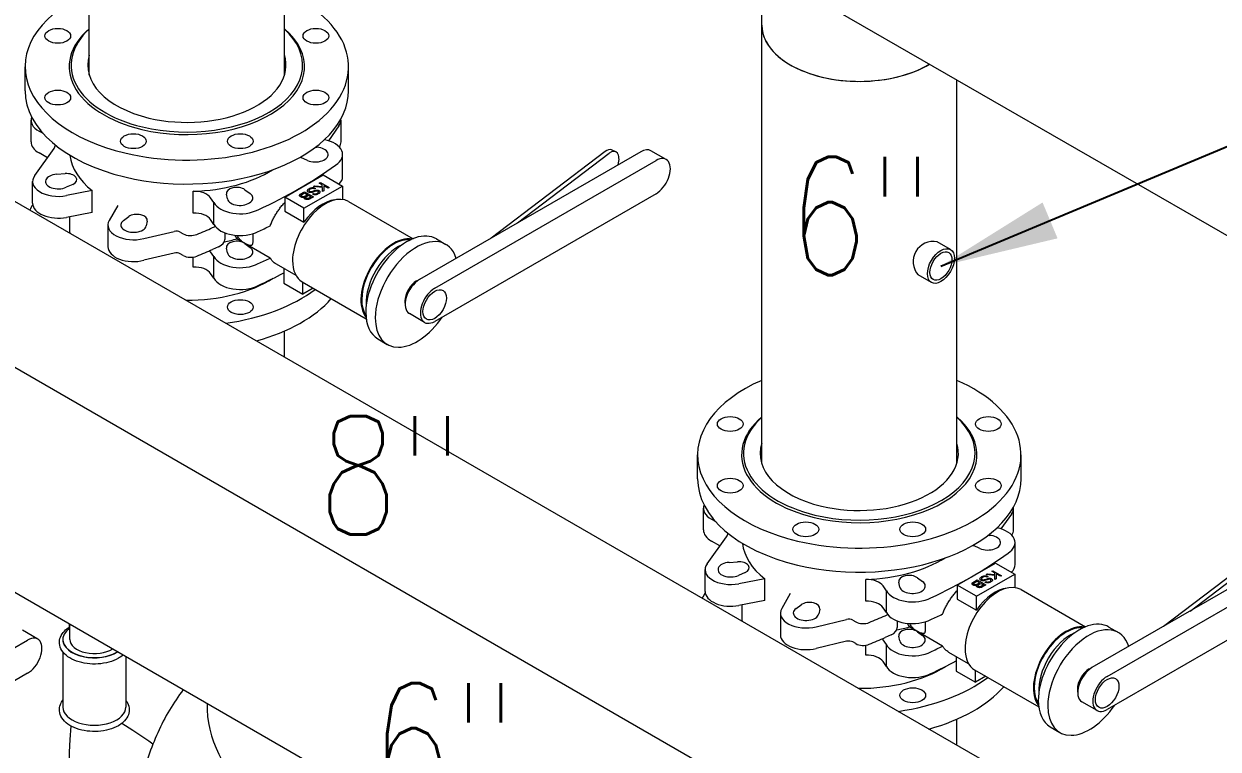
# Model space of a CAD drawing. Header units: millimetres. Extents: x -312439 to 477422, y -331570 to 212570.
# Drawn here: x 346809 to 348071, y 155385 to 156151 of the extents above; entities that cross this region are included whole.
import ezdxf

# ---------------------------------------------------------------- set-up
doc = ezdxf.new("R2010")
doc.units = ezdxf.units.MM
doc.layers.add('ARCONDTEXTO', color=4, linetype='Continuous')
doc.layers.add('TEXTO FORMATO', color=4, linetype='Continuous')
doc.styles.add('ROMAND', font='ROMAND.SHX')
doc.styles.add('ROMANS', font='romans.shx', dxfattribs={"height": 187.5})
doc.dimstyles.new('1-50 (MILIMETRO)', dxfattribs={"dimscale": 0, "dimtxt": 125, "dimasz": 125, "dimexe": 100, "dimexo": 100, "dimgap": 50, "dimtad": 0, "dimdec": 0, "dimzin": 0, "dimdsep": 46, "dimtxsty": 'ROMAND', "dimcen": -390, "dimclrd": 1, "dimclre": 1, "dimclrt": 3, "dimadec": 0, "dimazin": 0, "dimtfac": 1, "dimtdec": 0, "dimtix": 1, "dimtmove": 2, "dimatfit": 2, "dimfxl": 1, "dimtvp": 1, "dimtolj": 1, "dimtzin": 0, "dimarcsym": 0})

msp = doc.modelspace()

# ---------------------------------------------------------------- linework, layer by layer
at = {"color": 5, "linetype": 'Continuous', "lineweight": 0, "extrusion": (4.44089e-16, 0.816497, 0.57735)}
for p, q in [((349969.926, 154836.6), (345822.552, 157231.088)), ((344984.877, 156836.368), (347569.913, 155343.897)), ((344881.815, 156657.859), (347466.851, 155165.388)), ((346878.426, 156097.026), (346878.426, 156621.479)), ((347084.551, 156097.026), (347084.551, 156502.473)), ((347588.883, 155686.843), (347588.883, 156211.296)), ((346810.637, 156080.727), (346810.637, 156106.127)), ((347152.34, 156080.727), (347152.34, 156106.127)), ((347795.007, 155686.843), (347795.007, 156092.29)), ((348026.67, 155255.3), (346604.188, 156076.571)), ((346816.874, 156026.698), (346816.874, 156049.698)), ((347144.38, 156026.698), (347144.38, 156049.698)), ((346829.791, 156035.346), (346825.319, 156037.928)), ((347142.139, 156043.468), (347131.012, 156027.877)), ((346820.838, 155990.985), (346841.202, 156019.524)), ((346834.245, 156009.774), (346825.319, 156014.928)), ((347108.982, 156007.123), (347102.003, 156010.267)), ((347117.556, 156021.072), (347118.92, 156020.975)), ((347146.105, 155990.251), (347146.105, 156013.251)), ((347461.165, 156016.184), (347227.338, 155881.184)), ((347423.436, 156016.467), (347302.89, 155924.804)), ((347331.006, 155941.036), (347427.729, 156014.585)), ((347434.613, 156016.289), (347430.32, 156018.171)), ((347487.912, 156007.99), (347471.881, 156017.245)), ((347243.369, 155871.929), (347477.195, 156006.929)), ((346818.597, 155961.755), (346818.597, 155984.755)), ((346844.057, 155992.475), (346852.843, 155993.101)), ((347084.937, 155968.308), (347125.532, 155991.746)), ((347125.532, 155991.746), (347145.829, 155980.027)), ((346860.974, 155981.767), (346853.994, 155978.623)), ((346881.593, 155975.106), (346854.196, 155969.891)), ((346881.593, 155952.106), (346881.593, 155975.106)), ((346988.316, 155951.418), (346988.316, 155974.418)), ((347024.36, 155966.38), (347023.276, 155971.453)), ((347042.906, 155976.148), (347048.352, 155972.118)), ((347101.188, 155971.129), (347101.361, 155971.279)), ((347101.361, 155971.279), (347105.935, 155973.919)), ((347102.698, 155970.855), (347105.762, 155972.624)), ((347105.234, 155956.589), (347145.829, 155980.027)), ((347105.762, 155972.624), (347108.955, 155970.83)), ((347105.935, 155973.919), (347115.169, 155968.638)), ((347108.933, 155975.109), (347109.041, 155975.57)), ((347108.955, 155974.624), (347108.933, 155975.109)), ((347109.128, 155974.325), (347108.955, 155974.624)), ((347109.041, 155975.57), (347109.279, 155975.981)), ((347109.451, 155973.938), (347109.128, 155974.325)), ((347109.279, 155975.981), (347109.494, 155976.255)), ((347109.775, 155973.677), (347109.451, 155973.938)), ((347109.494, 155976.255), (347109.775, 155976.517)), ((347109.775, 155976.517), (347110.293, 155976.94)), ((347110.206, 155973.428), (347109.775, 155973.677)), ((347110.94, 155973.179), (347110.206, 155973.428)), ((347110.293, 155976.94), (347111.069, 155977.389)), ((347110.552, 155975.446), (347110.508, 155975.321)), ((347110.508, 155975.321), (347110.508, 155975.022)), ((347110.508, 155975.022), (347110.638, 155974.748)), ((347110.681, 155975.72), (347110.552, 155975.446)), ((347110.638, 155974.748), (347110.897, 155974.449)), ((347110.897, 155975.994), (347110.681, 155975.72)), ((347111.199, 155976.268), (347110.897, 155975.994)), ((347110.897, 155974.449), (347111.35, 155974.212)), ((347111.415, 155973.054), (347110.94, 155973.179)), ((347111.069, 155977.389), (347111.522, 155977.626)), ((347111.587, 155976.542), (347111.199, 155976.268)), ((347111.35, 155974.212), (347111.76, 155974.075)), ((347112.17, 155972.992), (347111.415, 155973.054)), ((347111.522, 155977.626), (347111.997, 155977.825)), ((347111.803, 155976.666), (347111.587, 155976.542)), ((347111.76, 155974.075), (347112.191, 155974.026)), ((347112.321, 155976.916), (347111.803, 155976.666)), ((347111.997, 155977.825), (347112.472, 155977.999)), ((347112.968, 155973.004), (347112.17, 155972.992)), ((347112.191, 155974.026), (347112.666, 155974.051)), ((347113.011, 155977.165), (347112.321, 155976.916)), ((347112.472, 155977.999), (347112.925, 155978.136)), ((347112.666, 155974.051), (347113.205, 155974.138)), ((347112.925, 155978.136), (347113.399, 155978.236)), ((347113.723, 155973.166), (347112.968, 155973.004)), ((347113.658, 155977.339), (347113.011, 155977.165)), ((347113.205, 155974.138), (347113.831, 155974.3)), ((347113.399, 155978.236), (347113.896, 155978.298)), ((347114.306, 155977.389), (347113.658, 155977.339)), ((347113.96, 155973.228), (347113.723, 155973.166)), ((347113.831, 155974.3), (347115.406, 155974.835)), ((347113.896, 155978.298), (347114.565, 155978.311)), ((347117.671, 155974.474), (347113.96, 155973.228)), ((347114.996, 155977.364), (347114.306, 155977.389)), ((347114.306, 155971.435), (347115.428, 155972.082)), ((347114.521, 155971.31), (347114.306, 155971.435)), ((347114.91, 155971.136), (347114.521, 155971.31)), ((347114.565, 155978.311), (347115.298, 155978.286)), ((347115.514, 155977.264), (347114.996, 155977.364)), ((347115.298, 155978.286), (347115.816, 155978.186)), ((347115.406, 155974.835), (347117.542, 155975.545)), ((347115.428, 155979.45), (347116.808, 155980.247)), ((347124.662, 155978.503), (347115.428, 155979.45)), ((347115.428, 155972.082), (347115.902, 155971.858)), ((347115.988, 155977.09), (347115.514, 155977.264)), ((347115.816, 155978.186), (347116.291, 155978.061)), ((347115.902, 155971.858), (347116.377, 155971.734)), ((347116.506, 155976.891), (347115.988, 155977.09)), ((347116.291, 155978.061), (347116.765, 155977.887)), ((347116.377, 155971.734), (347117.11, 155971.659)), ((347117.585, 155977.513), (347116.506, 155976.891)), ((347116.765, 155977.887), (347117.197, 155977.688)), ((347116.808, 155980.247), (347124.575, 155979.45)), ((347117.11, 155971.659), (347117.456, 155971.659)), ((347117.197, 155977.688), (347117.585, 155977.513)), ((347117.456, 155971.659), (347118.016, 155971.734)), ((347117.542, 155975.545), (347117.801, 155975.595)), ((347117.952, 155974.561), (347117.671, 155974.474)), ((347117.801, 155975.595), (347118.297, 155975.682)), ((347118.513, 155974.686), (347117.952, 155974.561)), ((347118.016, 155971.734), (347118.491, 155971.858)), ((347118.297, 155975.682), (347118.793, 155975.72)), ((347118.491, 155971.858), (347118.966, 155972.033)), ((347118.793, 155974.723), (347118.513, 155974.686)), ((347118.793, 155975.72), (347119.052, 155975.72)), ((347119.44, 155974.673), (347118.793, 155974.723)), ((347119.268, 155971.161), (347118.793, 155971.036)), ((347118.966, 155972.033), (347119.613, 155972.357)), ((347119.052, 155975.72), (347119.742, 155975.645)), ((347119.699, 155971.36), (347119.268, 155971.161)), ((347120.045, 155974.449), (347119.44, 155974.673)), ((347119.613, 155972.357), (347119.958, 155972.606)), ((347120.174, 155971.584), (347119.699, 155971.36)), ((347119.742, 155975.645), (347120.174, 155975.545)), ((347119.958, 155972.606), (347120.368, 155973.017)), ((347120.541, 155973.938), (347120.045, 155974.449)), ((347120.174, 155975.545), (347120.821, 155975.296)), ((347121.166, 155972.157), (347120.174, 155971.584)), ((347120.368, 155973.017), (347120.519, 155973.303)), ((347120.519, 155973.303), (347120.584, 155973.615)), ((347120.584, 155973.615), (347120.541, 155973.938)), ((347120.821, 155975.296), (347121.21, 155975.072)), ((347121.317, 155972.294), (347121.166, 155972.157)), ((347121.21, 155975.072), (347121.576, 155974.81)), ((347121.598, 155972.581), (347121.317, 155972.294)), ((347121.468, 155982.987), (347122.634, 155983.66)), ((347124.575, 155981.194), (347121.468, 155982.987)), ((347121.576, 155974.81), (347121.835, 155974.536)), ((347121.727, 155972.73), (347121.598, 155972.581)), ((347121.943, 155973.004), (347121.727, 155972.73)), ((347121.835, 155974.536), (347122.008, 155974.262)), ((347122.073, 155973.278), (347121.943, 155973.004)), ((347122.008, 155974.262), (347122.116, 155973.976)), ((347122.159, 155973.577), (347122.073, 155973.278)), ((347122.116, 155973.976), (347122.159, 155973.577)), ((347122.634, 155983.66), (347131.868, 155978.379)), ((347124.575, 155979.45), (347124.575, 155981.194)), ((347124.662, 155974.168), (347124.662, 155978.503)), ((347126.129, 155975.065), (347124.662, 155974.168)), ((347130.702, 155977.706), (347126.085, 155980.322)), ((347126.085, 155980.322), (347126.129, 155975.065)), ((347131.868, 155978.379), (347130.702, 155977.706)), ((347145.829, 155980.027), (347145.829, 155965.797)), ((347477.195, 155971.929), (347243.369, 155836.929)), ((346908.534, 155959.552), (346899.5, 155943.734)), ((347010.162, 155962.507), (347006.562, 155967.505)), ((347010.162, 155939.507), (347010.162, 155962.507)), ((347084.937, 155968.308), (347084.937, 155953.592)), ((347105.234, 155956.589), (347084.937, 155968.308)), ((347100.584, 155970.282), (347100.713, 155970.606)), ((347100.584, 155969.933), (347100.584, 155970.282)), ((347100.627, 155969.809), (347100.584, 155969.933)), ((347100.713, 155969.51), (347100.627, 155969.809)), ((347100.713, 155970.606), (347100.929, 155970.88)), ((347100.843, 155969.186), (347100.713, 155969.51)), ((347101.059, 155968.912), (347100.843, 155969.186)), ((347100.929, 155970.88), (347101.188, 155971.129)), ((347101.749, 155968.414), (347101.059, 155968.912)), ((347102.526, 155968.065), (347101.749, 155968.414)), ((347102.137, 155969.983), (347102.181, 155970.307)), ((347102.224, 155969.684), (347102.137, 155969.983)), ((347102.181, 155970.307), (347102.396, 155970.581)), ((347102.483, 155969.385), (347102.224, 155969.684)), ((347102.396, 155970.581), (347102.698, 155970.855)), ((347102.828, 155969.136), (347102.483, 155969.385)), ((347103, 155967.94), (347102.526, 155968.065)), ((347103.259, 155968.887), (347102.828, 155969.136)), ((347103.475, 155967.865), (347103, 155967.94)), ((347103.734, 155968.762), (347103.259, 155968.887)), ((347103.95, 155967.841), (347103.475, 155967.865)), ((347104.122, 155968.688), (347103.734, 155968.762)), ((347104.985, 155967.94), (347103.95, 155967.841)), ((347104.554, 155968.688), (347104.122, 155968.688)), ((347104.985, 155968.737), (347104.554, 155968.688)), ((347105.417, 155968.887), (347104.985, 155968.737)), ((347105.546, 155968.065), (347104.985, 155967.94)), ((347105.33, 155967.591), (347105.46, 155967.915)), ((347105.374, 155967.317), (347105.33, 155967.591)), ((347105.46, 155967.018), (347105.374, 155967.317)), ((347105.891, 155969.061), (347105.417, 155968.887)), ((347105.46, 155967.915), (347105.546, 155968.065)), ((347105.676, 155966.744), (347105.46, 155967.018)), ((347105.935, 155966.495), (347105.676, 155966.744)), ((347108.955, 155970.83), (347105.891, 155969.061)), ((347106.496, 155966.171), (347105.935, 155966.495)), ((347106.927, 155965.972), (347106.496, 155966.171)), ((347106.754, 155967.915), (347106.798, 155968.14)), ((347106.754, 155967.616), (347106.754, 155967.915)), ((347106.927, 155967.317), (347106.754, 155967.616)), ((347106.798, 155968.14), (347107.013, 155968.414)), ((347107.272, 155967.068), (347106.927, 155967.317)), ((347107.402, 155965.848), (347106.927, 155965.972)), ((347107.013, 155968.414), (347107.359, 155968.663)), ((347107.704, 155966.869), (347107.272, 155967.068)), ((347107.359, 155968.663), (347109.991, 155970.232)), ((347107.919, 155965.748), (347107.402, 155965.848)), ((347108.178, 155966.744), (347107.704, 155966.869)), ((347108.437, 155965.698), (347107.919, 155965.748)), ((347109.128, 155966.744), (347108.178, 155966.744)), ((347108.998, 155965.723), (347108.437, 155965.698)), ((347109.085, 155965.723), (347108.998, 155965.723)), ((347109.645, 155965.798), (347109.085, 155965.723)), ((347109.645, 155966.844), (347109.128, 155966.744)), ((347110.077, 155966.994), (347109.645, 155966.844)), ((347110.163, 155965.897), (347109.645, 155965.798)), ((347109.991, 155970.232), (347112.882, 155968.563)), ((347110.552, 155967.168), (347110.077, 155966.994)), ((347110.595, 155966.047), (347110.163, 155965.897)), ((347110.767, 155967.293), (347110.552, 155967.168)), ((347111.026, 155966.246), (347110.595, 155966.047)), ((347112.882, 155968.563), (347110.767, 155967.293)), ((347115.169, 155968.638), (347111.026, 155966.246)), ((347115.341, 155970.986), (347114.91, 155971.136)), ((347116.118, 155970.787), (347115.341, 155970.986)), ((347116.787, 155970.725), (347116.118, 155970.787)), ((347117.24, 155970.737), (347116.787, 155970.725)), ((347117.887, 155970.812), (347117.24, 155970.737)), ((347118.124, 155970.849), (347117.887, 155970.812)), ((347118.577, 155970.961), (347118.124, 155970.849)), ((347118.793, 155971.036), (347118.577, 155970.961)), ((347152.342, 155963.653), (347220.449, 155924.332)), ((346881.593, 155952.106), (346854.196, 155946.891)), ((346857.789, 155930.727), (346857.789, 155947.575)), ((346914.625, 155943.618), (346920.071, 155947.648)), ((347084.937, 155953.592), (347105.234, 155941.873)), ((347105.234, 155941.873), (347105.234, 155956.589)), ((346898.137, 155938.833), (346898.137, 155915.833)), ((346939.701, 155942.953), (346938.617, 155937.88)), ((347010.162, 155939.507), (347006.562, 155944.505)), ((347008.713, 155936.028), (347011.616, 155937.306)), ((346936.037, 155924.475), (346967.961, 155932.07)), ((346974.624, 155931.301), (346977.682, 155929.536)), ((347021.614, 155930.534), (347021.614, 155923.471)), ((347069.523, 155903.915), (347034.424, 155924.179)), ((347245.291, 155924.129), (347255.305, 155918.246)), ((346967.961, 155909.07), (346936.037, 155901.475)), ((346977.682, 155906.536), (346974.624, 155908.301)), ((347010.162, 155905.507), (347006.562, 155910.505)), ((347015.057, 155915.821), (347008.713, 155913.028)), ((347024.36, 155909.38), (347023.276, 155914.453)), ((347042.906, 155919.148), (347048.352, 155915.118)), ((346988.316, 155894.418), (346988.316, 155904.887)), ((347010.162, 155882.507), (347010.162, 155905.507)), ((347096.928, 155885.338), (347076.127, 155897.347)), ((347010.162, 155882.507), (347006.562, 155887.505)), ((347083.842, 155892.893), (347083.842, 155877.451)), ((347083.842, 155877.451), (347104.139, 155865.732)), ((347103.352, 155878.8), (347171.034, 155839.724)), ((347104.139, 155865.732), (347104.139, 155878.346)), ((347115.063, 155872.039), (347104.139, 155865.732)), ((347232.652, 155835.867), (347216.622, 155845.122)), ((347084.551, 155799.233), (347084.551, 155826.653)), ((347183.252, 155818.53), (347193.265, 155812.647)), ((347521.093, 155670.545), (347521.093, 155695.945)), ((347862.797, 155670.545), (347862.797, 155695.945)), ((347527.331, 155616.516), (347527.331, 155639.516)), ((347852.596, 155633.286), (347841.468, 155617.695)), ((347854.836, 155616.516), (347854.836, 155639.516)), ((347540.247, 155625.164), (347535.776, 155627.746)), ((347531.294, 155580.803), (347551.659, 155609.342)), ((347828.012, 155610.89), (347829.377, 155610.792)), ((348171.621, 155606.002), (347937.795, 155471.002)), ((348133.893, 155606.285), (348013.346, 155514.621)), ((347544.702, 155599.592), (347535.776, 155604.746)), ((347819.439, 155596.941), (347812.459, 155600.085)), ((347856.562, 155580.069), (347856.562, 155603.069)), ((347953.825, 155461.746), (348187.652, 155596.746)), ((348041.462, 155530.854), (348138.186, 155604.403)), ((347554.513, 155582.292), (347563.3, 155582.918)), ((347795.393, 155558.126), (347835.988, 155581.564)), ((347835.988, 155581.564), (347856.286, 155569.845)), ((347529.054, 155551.573), (347529.054, 155574.573)), ((347571.43, 155571.585), (347564.451, 155568.441)), ((347815.691, 155546.407), (347856.286, 155569.845)), ((347821.526, 155567.207), (347821.979, 155567.443)), ((347821.979, 155567.443), (347822.454, 155567.643)), ((347822.454, 155567.643), (347822.928, 155567.817)), ((347822.928, 155567.817), (347823.381, 155567.954)), ((347823.381, 155567.954), (347823.856, 155568.054)), ((347823.856, 155568.054), (347824.352, 155568.116)), ((347824.352, 155568.116), (347825.021, 155568.128)), ((347825.021, 155568.128), (347825.755, 155568.103)), ((347825.755, 155568.103), (347826.272, 155568.004)), ((347825.884, 155569.268), (347827.265, 155570.065)), ((347835.118, 155568.321), (347825.884, 155569.268)), ((347826.272, 155568.004), (347826.747, 155567.879)), ((347826.747, 155567.879), (347827.222, 155567.705)), ((347827.222, 155567.705), (347827.653, 155567.506)), ((347827.265, 155570.065), (347835.032, 155569.268)), ((347827.653, 155567.506), (347828.041, 155567.331)), ((347831.925, 155572.805), (347833.09, 155573.478)), ((347835.032, 155571.011), (347831.925, 155572.805)), ((347833.09, 155573.478), (347842.324, 155568.196)), ((347835.032, 155569.268), (347835.032, 155571.011)), ((347835.118, 155563.986), (347835.118, 155568.321)), ((347841.159, 155567.524), (347836.542, 155570.14)), ((347836.542, 155570.14), (347836.585, 155564.883)), ((347842.324, 155568.196), (347841.159, 155567.524)), ((347856.286, 155569.845), (347856.286, 155555.615)), ((347592.049, 155564.924), (347564.652, 155559.709)), ((347592.049, 155541.924), (347592.049, 155564.924)), ((347698.773, 155541.236), (347698.773, 155564.236)), ((347720.619, 155552.325), (347717.018, 155557.323)), ((347734.817, 155556.198), (347733.733, 155561.271)), ((347753.363, 155565.965), (347758.809, 155561.936)), ((347795.393, 155558.126), (347795.393, 155543.409)), ((347815.691, 155546.407), (347795.393, 155558.126)), ((347811.04, 155560.1), (347811.17, 155560.424)), ((347811.04, 155559.751), (347811.04, 155560.1)), ((347811.084, 155559.626), (347811.04, 155559.751)), ((347811.17, 155559.327), (347811.084, 155559.626)), ((347811.17, 155560.424), (347811.386, 155560.698)), ((347811.299, 155559.004), (347811.17, 155559.327)), ((347811.515, 155558.73), (347811.299, 155559.004)), ((347811.386, 155560.698), (347811.645, 155560.947)), ((347812.206, 155558.231), (347811.515, 155558.73)), ((347811.645, 155560.947), (347811.817, 155561.096)), ((347811.817, 155561.096), (347816.391, 155563.737)), ((347812.982, 155557.883), (347812.206, 155558.231)), ((347812.594, 155559.801), (347812.637, 155560.125)), ((347812.68, 155559.502), (347812.594, 155559.801)), ((347812.637, 155560.125), (347812.853, 155560.399)), ((347812.939, 155559.203), (347812.68, 155559.502)), ((347812.853, 155560.399), (347813.155, 155560.673)), ((347813.284, 155558.954), (347812.939, 155559.203)), ((347813.457, 155557.758), (347812.982, 155557.883)), ((347813.155, 155560.673), (347816.218, 155562.442)), ((347813.716, 155558.705), (347813.284, 155558.954)), ((347813.932, 155557.683), (347813.457, 155557.758)), ((347814.19, 155558.58), (347813.716, 155558.705)), ((347814.406, 155557.658), (347813.932, 155557.683)), ((347814.579, 155558.505), (347814.19, 155558.58)), ((347815.442, 155557.758), (347814.406, 155557.658)), ((347815.01, 155558.505), (347814.579, 155558.505)), ((347815.442, 155558.555), (347815.01, 155558.505)), ((347815.873, 155558.705), (347815.442, 155558.555)), ((347816.003, 155557.883), (347815.442, 155557.758)), ((347815.787, 155557.409), (347815.916, 155557.733)), ((347815.83, 155557.135), (347815.787, 155557.409)), ((347815.916, 155556.836), (347815.83, 155557.135)), ((347816.348, 155558.879), (347815.873, 155558.705)), ((347815.916, 155557.733), (347816.003, 155557.883)), ((347816.132, 155556.562), (347815.916, 155556.836)), ((347816.391, 155556.313), (347816.132, 155556.562)), ((347816.218, 155562.442), (347819.412, 155560.648)), ((347819.412, 155560.648), (347816.348, 155558.879)), ((347816.391, 155563.737), (347825.625, 155558.456)), ((347816.952, 155555.989), (347816.391, 155556.313)), ((347817.383, 155555.79), (347816.952, 155555.989)), ((347817.211, 155557.733), (347817.254, 155557.957)), ((347817.211, 155557.434), (347817.211, 155557.733)), ((347817.383, 155557.135), (347817.211, 155557.434)), ((347817.254, 155557.957), (347817.47, 155558.231)), ((347817.729, 155556.886), (347817.383, 155557.135)), ((347817.858, 155555.665), (347817.383, 155555.79)), ((347817.47, 155558.231), (347817.815, 155558.48)), ((347818.16, 155556.687), (347817.729, 155556.886)), ((347817.815, 155558.48), (347820.447, 155560.05)), ((347818.376, 155555.566), (347817.858, 155555.665)), ((347818.635, 155556.562), (347818.16, 155556.687)), ((347818.894, 155555.516), (347818.376, 155555.566)), ((347819.584, 155556.562), (347818.635, 155556.562)), ((347819.455, 155555.541), (347818.894, 155555.516)), ((347819.39, 155564.927), (347819.498, 155565.388)), ((347819.412, 155564.441), (347819.39, 155564.927)), ((347819.584, 155564.142), (347819.412, 155564.441)), ((347819.541, 155555.541), (347819.455, 155555.541)), ((347819.498, 155565.388), (347819.735, 155565.799)), ((347820.102, 155555.616), (347819.541, 155555.541)), ((347819.908, 155563.756), (347819.584, 155564.142)), ((347820.102, 155556.662), (347819.584, 155556.562)), ((347819.735, 155565.799), (347819.951, 155566.073)), ((347820.231, 155563.495), (347819.908, 155563.756)), ((347819.951, 155566.073), (347820.231, 155566.335)), ((347820.533, 155556.811), (347820.102, 155556.662)), ((347820.62, 155555.715), (347820.102, 155555.616)), ((347820.231, 155566.335), (347820.749, 155566.758)), ((347820.663, 155563.246), (347820.231, 155563.495)), ((347820.447, 155560.05), (347823.338, 155558.381)), ((347821.008, 155556.986), (347820.533, 155556.811)), ((347821.051, 155555.865), (347820.62, 155555.715)), ((347821.396, 155562.996), (347820.663, 155563.246)), ((347820.749, 155566.758), (347821.526, 155567.207)), ((347821.008, 155565.263), (347820.965, 155565.139)), ((347820.965, 155565.139), (347820.965, 155564.84)), ((347820.965, 155564.84), (347821.094, 155564.566)), ((347821.138, 155565.537), (347821.008, 155565.263)), ((347821.224, 155557.11), (347821.008, 155556.986)), ((347821.483, 155556.064), (347821.051, 155555.865)), ((347821.094, 155564.566), (347821.353, 155564.267)), ((347821.353, 155565.812), (347821.138, 155565.537)), ((347823.338, 155558.381), (347821.224, 155557.11)), ((347821.655, 155566.086), (347821.353, 155565.812)), ((347821.353, 155564.267), (347821.806, 155564.03)), ((347821.871, 155562.872), (347821.396, 155562.996)), ((347825.625, 155558.456), (347821.483, 155556.064)), ((347822.044, 155566.36), (347821.655, 155566.086)), ((347821.806, 155564.03), (347822.216, 155563.893)), ((347822.626, 155562.81), (347821.871, 155562.872)), ((347822.259, 155566.484), (347822.044, 155566.36)), ((347822.216, 155563.893), (347822.648, 155563.843)), ((347822.777, 155566.733), (347822.259, 155566.484)), ((347823.424, 155562.822), (347822.626, 155562.81)), ((347822.648, 155563.843), (347823.122, 155563.868)), ((347823.468, 155566.982), (347822.777, 155566.733)), ((347823.122, 155563.868), (347823.662, 155563.956)), ((347824.18, 155562.984), (347823.424, 155562.822)), ((347824.115, 155567.157), (347823.468, 155566.982)), ((347823.662, 155563.956), (347824.287, 155564.117)), ((347824.762, 155567.207), (347824.115, 155567.157)), ((347824.417, 155563.046), (347824.18, 155562.984)), ((347824.287, 155564.117), (347825.862, 155564.653)), ((347828.128, 155564.292), (347824.417, 155563.046)), ((347825.452, 155567.182), (347824.762, 155567.207)), ((347824.762, 155561.253), (347825.884, 155561.9)), ((347824.978, 155561.128), (347824.762, 155561.253)), ((347825.366, 155560.954), (347824.978, 155561.128)), ((347825.798, 155560.804), (347825.366, 155560.954)), ((347825.97, 155567.082), (347825.452, 155567.182)), ((347826.574, 155560.605), (347825.798, 155560.804)), ((347825.862, 155564.653), (347827.998, 155565.363)), ((347825.884, 155561.9), (347826.359, 155561.676)), ((347826.445, 155566.908), (347825.97, 155567.082)), ((347826.359, 155561.676), (347826.833, 155561.551)), ((347826.963, 155566.708), (347826.445, 155566.908)), ((347827.243, 155560.543), (347826.574, 155560.605)), ((347826.833, 155561.551), (347827.567, 155561.477)), ((347828.041, 155567.331), (347826.963, 155566.708)), ((347827.696, 155560.555), (347827.243, 155560.543)), ((347827.567, 155561.477), (347827.912, 155561.477)), ((347828.344, 155560.63), (347827.696, 155560.555)), ((347827.912, 155561.477), (347828.473, 155561.551)), ((347827.998, 155565.363), (347828.257, 155565.413)), ((347828.408, 155564.379), (347828.128, 155564.292)), ((347828.257, 155565.413), (347828.753, 155565.5)), ((347828.581, 155560.667), (347828.344, 155560.63)), ((347828.969, 155564.504), (347828.408, 155564.379)), ((347828.473, 155561.551), (347828.948, 155561.676)), ((347829.034, 155560.779), (347828.581, 155560.667)), ((347828.753, 155565.5), (347829.25, 155565.537)), ((347828.948, 155561.676), (347829.422, 155561.85)), ((347829.25, 155564.541), (347828.969, 155564.504)), ((347829.25, 155560.854), (347829.034, 155560.779)), ((347829.25, 155565.537), (347829.509, 155565.537)), ((347829.897, 155564.491), (347829.25, 155564.541)), ((347829.724, 155560.978), (347829.25, 155560.854)), ((347829.422, 155561.85), (347830.069, 155562.174)), ((347829.509, 155565.537), (347830.199, 155565.463)), ((347830.156, 155561.178), (347829.724, 155560.978)), ((347830.501, 155564.267), (347829.897, 155564.491)), ((347830.069, 155562.174), (347830.415, 155562.423)), ((347830.63, 155561.402), (347830.156, 155561.178)), ((347830.199, 155565.463), (347830.63, 155565.363)), ((347830.415, 155562.423), (347830.825, 155562.834)), ((347830.997, 155563.756), (347830.501, 155564.267)), ((347830.63, 155565.363), (347831.278, 155565.114)), ((347831.623, 155561.975), (347830.63, 155561.402)), ((347830.825, 155562.834), (347830.976, 155563.121)), ((347830.976, 155563.121), (347831.04, 155563.432)), ((347831.04, 155563.432), (347830.997, 155563.756)), ((347831.278, 155565.114), (347831.666, 155564.89)), ((347831.774, 155562.112), (347831.623, 155561.975)), ((347831.666, 155564.89), (347832.033, 155564.628)), ((347832.054, 155562.399), (347831.774, 155562.112)), ((347832.033, 155564.628), (347832.292, 155564.354)), ((347832.184, 155562.548), (347832.054, 155562.399)), ((347832.4, 155562.822), (347832.184, 155562.548)), ((347832.292, 155564.354), (347832.464, 155564.08)), ((347832.529, 155563.096), (347832.4, 155562.822)), ((347832.464, 155564.08), (347832.572, 155563.794)), ((347832.615, 155563.395), (347832.529, 155563.096)), ((347832.572, 155563.794), (347832.615, 155563.395)), ((347836.585, 155564.883), (347835.118, 155563.986)), ((348187.652, 155561.746), (347953.825, 155426.746)), ((347618.99, 155549.37), (347609.957, 155533.552)), ((347720.619, 155529.325), (347720.619, 155552.325)), ((347795.393, 155543.409), (347815.691, 155531.691)), ((347815.691, 155531.691), (347815.691, 155546.407)), ((347862.798, 155553.471), (347930.905, 155514.149)), ((347592.049, 155541.924), (347564.652, 155536.709)), ((347568.246, 155520.545), (347568.246, 155537.393)), ((347625.081, 155533.436), (347630.527, 155537.465)), ((347650.157, 155532.771), (347649.073, 155527.698)), ((347720.619, 155529.325), (347717.018, 155534.323)), ((346857.177, 155517.383), (346857.177, 155513.63)), ((346857.828, 155500.835), (346857.828, 155517.007)), ((347608.593, 155528.651), (347608.593, 155505.651)), ((347646.494, 155514.293), (347678.418, 155521.887)), ((347685.081, 155521.118), (347688.138, 155519.353)), ((347719.169, 155525.846), (347722.072, 155527.124)), ((347732.071, 155520.352), (347732.071, 155513.289)), ((346824.017, 155501.19), (346807.986, 155510.445)), ((347725.513, 155505.639), (347719.169, 155502.846)), ((347779.98, 155493.732), (347744.881, 155513.997)), ((347753.363, 155508.965), (347758.809, 155504.936)), ((347955.748, 155513.947), (347965.761, 155508.064)), ((346579.474, 155365.129), (346813.3, 155500.129)), ((346850.514, 155500.835), (346850.514, 155500.624)), ((347678.418, 155498.887), (347646.494, 155491.293)), ((347688.138, 155496.353), (347685.081, 155498.118)), ((347698.773, 155484.236), (347698.773, 155494.704)), ((347720.619, 155495.325), (347717.018, 155500.323)), ((347720.619, 155472.325), (347720.619, 155495.325)), ((347734.817, 155499.198), (347733.733, 155504.271)), ((346850.514, 155487.566), (346850.514, 155429.384)), ((346917.071, 155482.803), (346917.071, 155429.384)), ((347807.385, 155475.155), (347786.584, 155487.165)), ((347794.298, 155482.711), (347794.298, 155467.268)), ((347720.619, 155472.325), (347717.018, 155477.323)), ((347794.298, 155467.268), (347814.596, 155455.55)), ((347813.808, 155468.618), (347881.49, 155429.542)), ((347814.596, 155455.55), (347814.596, 155468.164)), ((346813.3, 155465.129), (346579.474, 155330.129)), ((347825.52, 155461.857), (347814.596, 155455.55)), ((347943.109, 155425.685), (347927.078, 155434.94)), ((347795.007, 155389.051), (347795.007, 155416.471)), ((347893.708, 155408.348), (347903.722, 155402.465))]:
    msp.add_line(p, q, dxfattribs=at)
at = {"color": 5, "linetype": 'Continuous', "lineweight": 0, "extrusion": (1.66533e-16, 0.816497, 0.57735)}
for p, q in [((347788.247, 155912.899), (347774.265, 155920.972)), ((347768.1, 155878.003), (347754.141, 155886.063))]:
    msp.add_line(p, q, dxfattribs=at)
at = {"color": 5, "linetype": 'Continuous', "lineweight": 0}
msp.add_arc((347770.132, 155900.094), 21.283, 78.801521, 221.198479, dxfattribs=at)
for centre, major_axis, ratio, start_param, end_param in [((346981.488, 156106.127), (-170.852, 0), 0.57735027, 5.35992847, 7.46128255), ((346981.488, 156106.127), (-170.852, 0), 0.57735027, 1.17809725, 4.06484949), ((347691.945, 156150.119), (-103.062, 0), 0.57735027, 0, 0.78539816), ((347691.945, 156150.119), (103.062, 0), 0.57735027, 3.14159265, 5.49778714), ((346981.488, 156106.127), (-124.312, 0), 0.57735027, 5.68982069, 7.46128255), ((346981.488, 156107.727), (122.352, 0), 0.57735027, 2.57241108, 4.3196899), ((346981.488, 156106.127), (-124.312, 0), 0.57735027, 1.17809725, 3.73495727), ((346981.488, 156107.727), (122.352, 0), 0.57735027, 4.3196899, 6.85236688), ((346981.488, 156107.727), (104.716, 0), 0.57735027, 2.96365333, 4.3196899), ((346981.488, 156107.727), (104.716, 0), 0.57735027, 4.3196899, 6.46112463), ((347691.945, 156150.119), (-103.062, 0), 0.57735027, 0.78539816, 2.37609433), ((347691.945, 156150.119), (103.062, 0), 0.57735027, 5.49778714, 5.51768699), ((346981.488, 156080.727), (170.852, 0), 0.57735027, 3.14159265, 4.3196899), ((346981.488, 156080.727), (170.852, 0), 0.57735027, 4.3196899, 6.28318531), ((346845.706, 156049.698), (-28.832, 0), 0.57735027, 6.07800001, 7.06858347), ((347117.27, 156049.698), (27.109, 0), 0.57735027, 5.87376873, 6.35596808), ((346845.706, 156026.698), (-28.832, 0), 0.57735027, 0, 0.78539816), ((346824.216, 156023.565), (18.371, 0), 0.57735027, 5.89239761, 6.25776112), ((347117.299, 156013.251), (28.806, 0), 0.57735027, 5.55071488, 7.51444614), ((347117.27, 156026.698), (27.109, 0), 0.57735027, 5.92209885, 6.28318531), ((346981.488, 156017.227), (-123.699, 0), 0.57735027, 0.06591002, 0.63077855), ((347108.784, 156015.284), (-11.023, 0), 0.57735027, 0.84771051, 0.90816366), ((347117.27, 156013.255), (13.472, 0), 0.57735027, 4.04975631, 7.73121456), ((347423.436, 156002.467), (6.884, 15.704), 0.49374699, 0, 0.7260513), ((347427.729, 156000.585), (-6.884, -15.704), 0.49374699, 1.89671174, 3.86764395), ((347461.165, 155998.684), (10.717, 18.562), 0.57735027, 0, 0.78539816), ((347477.195, 155989.429), (-10.717, -18.562), 0.57735027, 0.78539816, 3.92699082), ((346981.488, 156045.727), (123.699, 0), 0.57735027, 4.76761506, 5.53401992), ((346732.073, 156189.727), (520.517, 0), 0.57735027, 5.38654819, 5.60902609), ((346845.706, 155984.755), (-27.109, 0), 0.57735027, 5.87376873, 8.17248894), ((346845.706, 155984.755), (-13.472, 0), 0.57735027, 4.83515448, 8.51661272), ((346854.193, 155986.784), (11.023, 0), 0.57735027, 5.37502007, 7.97674713), ((347117.299, 155990.251), (28.806, 0), 0.57735027, 5.7666453, 6.28318531), ((346989.33, 155963.827), (-18.371, 0), 0.57735027, 3.49571793, 4.76761506), ((347034.216, 155972.233), (11.023, 0), 0.57735027, 0.66263109, 3.26435815), ((347037.731, 155967.333), (-13.472, 0), 0.57735027, 0.1227655, 3.80422374), ((346981.488, 155930.727), (170.852, 0), 0.57735027, 2.83373505, 2.89844063), ((346845.706, 155961.755), (-27.109, 0), 0.57735027, 0, 1.88930363), ((347037.738, 155967.316), (-28.806, 0), 0.57735027, 0.29334342, 2.30326676), ((347127.847, 155921.227), (-24.495, -42.426), 0.57735027, 3.14159265, 5.49778714), ((347124.984, 155922.879), (23.27, 40.305), 0.57735027, 0.38720776, 1.42907029), ((346928.761, 155943.733), (11.023, 0), 0.57735027, 6.16041823, 8.76214529), ((346989.33, 155940.827), (-18.371, 0), 0.57735027, 3.49571793, 4.76761506), ((346925.246, 155938.833), (27.109, 0), 0.57735027, 2.82308535, 5.12180556), ((346925.246, 155938.833), (-13.472, 0), 0.57735027, 5.62055264, 9.30201088), ((346693.212, 156172.771), (517.381, 0), 0.57735027, 5.3282352, 5.36820235), ((347037.738, 155944.316), (-28.806, 0), 0.57735027, 0.29334342, 2.30326676), ((346732.073, 156166.727), (520.517, 0), 0.57735027, 5.38654819, 5.41773628), ((346981.488, 155930.727), (-123.699, 0), 0.57735027, 0, 0.0080523), ((346970.294, 155928.801), (6.124, 0), 0.57735027, 0.78539816, 1.96158402), ((346985.476, 155934.036), (11.023, 0), 0.57735027, 3.92699082, 5.35442967), ((347004.952, 155923.471), (16.663, 0), 0.57735027, 5.36396925, 6.28318531), ((346981.488, 155988.727), (123.699, 0), 0.57735027, 5.03823356, 5.15460219), ((347034.216, 155915.233), (11.023, 0), 0.57735027, 0.66263109, 3.26435815), ((347200.096, 155879.513), (-24.495, -42.426), 0.57735027, 3.33709046, 6.06401097), ((347214.271, 155871.329), (-31.02, -52.799), 0.58236072, 3.14159265, 5.50218352), ((347224.285, 155865.446), (-31.02, -52.799), 0.58236072, 2.65256236, 5.50218352), ((347200.096, 155879.513), (23.921, 41.432), 0.57735027, 0.24308274, 0.78539816), ((346925.246, 155915.833), (-27.109, 0), 0.57735027, 0, 1.98021291), ((346970.294, 155905.801), (-6.124, 0), 0.57735027, 3.92699082, 5.10317667), ((346693.212, 156149.771), (-517.381, 0), 0.57735027, 2.18664254, 2.22660969), ((346989.33, 155906.827), (-18.371, 0), 0.57735027, 3.49571793, 3.61716538), ((347037.731, 155910.333), (-13.472, 0), 0.57735027, 0.1227655, 3.80422374), ((346832.978, 156091.469), (233.085, -175.431), 0.1043952, 5.90574205, 5.96190086), ((347200.096, 155879.513), (23.921, 41.432), 0.57735027, 0.78539816, 2.87356516), ((347204.832, 155876.779), (-23.921, -41.432), 0.57735027, 3.80599304, 5.57222219), ((346985.476, 155911.036), (-11.023, 0), 0.57735027, 0.78539816, 2.21283701), ((347037.738, 155910.316), (-28.806, 0), 0.57735027, 0.29334342, 2.30326676), ((346732.073, 156132.727), (520.517, 0), 0.57735027, 5.38654819, 5.41773628), ((347127.847, 155921.227), (-24.495, -42.426), 0.57735027, 5.49778714, 6.28318531), ((346989.33, 155883.827), (-18.371, 0), 0.57735027, 3.49571793, 4.76761506), ((346732.073, 156109.727), (520.517, 0), 0.57735027, 5.38654819, 5.45444746), ((346981.488, 155930.727), (-123.699, 0), 0.57735027, 1.56274403, 2.40038288), ((347037.738, 155887.316), (-28.806, 0), 0.57735027, 0.29334342, 2.30326676), ((346981.488, 155930.727), (170.852, 0), 0.57735027, 4.95554101, 5.63029976), ((347227.338, 155863.684), (-10.717, -18.562), 0.57735027, 3.92699082, 6.28318531), ((347224.285, 155865.446), (-8.773, -15.195), 0.57735027, 3.92699082, 5.49778714), ((347243.369, 155854.429), (10.717, 18.562), 0.57735027, 0.78539816, 3.92699082), ((346981.488, 155905.327), (-170.852, 0), 0.57735027, 2.01566909, 2.67581256), ((347224.285, 155865.446), (-8.773, -15.195), 0.57735027, 5.49778714, 5.72091355), ((347214.271, 155871.329), (-31.02, -52.799), 0.58236072, 5.50218352, 6.28318531), ((347224.285, 155865.446), (-31.02, -52.799), 0.58236072, 5.50218352, 7.74056361), ((347691.945, 155695.945), (-170.852, 0), 0.57735027, 5.35992847, 7.46128255), ((347691.945, 155695.945), (-170.852, 0), 0.57735027, 1.17809725, 4.06484949), ((347691.945, 155695.945), (-124.312, 0), 0.57735027, 5.68982069, 7.46128255), ((347691.945, 155697.545), (122.352, 0), 0.57735027, 2.57241108, 4.3196899), ((347691.945, 155695.945), (-124.312, 0), 0.57735027, 1.17809725, 3.73495727), ((347691.945, 155697.545), (122.352, 0), 0.57735027, 4.3196899, 6.85236688), ((347691.945, 155697.545), (104.716, 0), 0.57735027, 2.96365333, 4.3196899), ((347691.945, 155697.545), (104.716, 0), 0.57735027, 4.3196899, 6.46112463), ((347691.945, 155670.545), (170.852, 0), 0.57735027, 3.14159265, 4.3196899), ((347691.945, 155670.545), (170.852, 0), 0.57735027, 4.3196899, 6.28318531), ((347556.163, 155639.516), (-28.832, 0), 0.57735027, 6.07800001, 7.06858347), ((347827.727, 155639.516), (27.109, 0), 0.57735027, 5.87376873, 6.35596808), ((347827.756, 155603.069), (28.806, 0), 0.57735027, 5.55071488, 7.51444614), ((347556.163, 155616.516), (-28.832, 0), 0.57735027, 0, 0.78539816), ((347534.673, 155613.382), (18.371, 0), 0.57735027, 5.89239761, 6.25776112), ((347827.727, 155603.073), (13.472, 0), 0.57735027, 4.04975631, 7.73121456), ((347827.727, 155616.516), (27.109, 0), 0.57735027, 5.92209885, 6.28318531), ((347691.945, 155607.045), (-123.699, 0), 0.57735027, 0.06591002, 0.63077855), ((347819.241, 155605.102), (-11.023, 0), 0.57735027, 0.84771051, 0.90816366), ((347556.163, 155574.573), (-27.109, 0), 0.57735027, 5.87376873, 8.17248894), ((347556.163, 155574.573), (-13.472, 0), 0.57735027, 4.83515448, 8.51661272), ((347564.649, 155576.602), (11.023, 0), 0.57735027, 5.37502007, 7.97674713), ((347691.945, 155635.545), (123.699, 0), 0.57735027, 4.76761506, 5.53401992), ((347442.53, 155779.545), (520.517, 0), 0.57735027, 5.38654819, 5.60902609), ((347827.756, 155580.069), (28.806, 0), 0.57735027, 5.7666453, 6.28318531), ((347744.673, 155562.05), (11.023, 0), 0.57735027, 0.66263109, 3.26435815), ((347699.787, 155553.645), (-18.371, 0), 0.57735027, 3.49571793, 4.76761506), ((347748.188, 155557.151), (-13.472, 0), 0.57735027, 0.1227655, 3.80422374), ((347838.303, 155511.045), (-24.495, -42.426), 0.57735027, 3.14159265, 5.49778714), ((347835.441, 155512.697), (23.27, 40.305), 0.57735027, 0.38720776, 1.42907029), ((347691.945, 155520.545), (170.852, 0), 0.57735027, 2.83373505, 2.89844063), ((347556.163, 155551.573), (-27.109, 0), 0.57735027, 0, 1.88930363), ((347748.194, 155557.134), (-28.806, 0), 0.57735027, 0.29334342, 2.30326676), ((347635.702, 155528.651), (27.109, 0), 0.57735027, 2.82308535, 5.12180556), ((347635.702, 155528.651), (-13.472, 0), 0.57735027, 5.62055264, 9.30201088), ((347639.217, 155533.55), (11.023, 0), 0.57735027, 6.16041823, 8.76214529), ((347699.787, 155530.645), (-18.371, 0), 0.57735027, 3.49571793, 4.76761506), ((347691.945, 155520.545), (-123.699, 0), 0.57735027, 0, 0.0080523), ((347680.75, 155518.618), (6.124, 0), 0.57735027, 0.78539816, 1.96158402), ((347695.932, 155523.853), (11.023, 0), 0.57735027, 3.92699082, 5.35442967), ((347403.668, 155762.589), (517.381, 0), 0.57735027, 5.3282352, 5.36820235), ((347748.194, 155534.134), (-28.806, 0), 0.57735027, 0.29334342, 2.30326676), ((347442.53, 155756.545), (520.517, 0), 0.57735027, 5.38654819, 5.41773628), ((347924.728, 155461.147), (-31.02, -52.799), 0.58236072, 3.14159265, 5.50218352), ((346813.3, 155482.629), (-10.717, -18.562), 0.57735027, 0.78539816, 3.92699082), ((346883.793, 155500.835), (33.279, 0), 0.57735027, 2.46581343, 5.54128801), ((347635.702, 155505.651), (-27.109, 0), 0.57735027, 0, 1.98021291), ((347715.408, 155513.289), (16.663, 0), 0.57735027, 5.36396925, 6.28318531), ((347691.945, 155578.545), (123.699, 0), 0.57735027, 5.03823356, 5.15460219), ((347744.673, 155505.05), (11.023, 0), 0.57735027, 0.66263109, 3.26435815), ((347748.188, 155500.151), (-13.472, 0), 0.57735027, 0.1227655, 3.80422374), ((347543.434, 155681.287), (233.085, -175.431), 0.1043952, 5.90574205, 5.96190086), ((347910.553, 155469.331), (-24.495, -42.426), 0.57735027, 3.33709046, 6.06401097), ((347910.553, 155469.331), (23.921, 41.432), 0.57735027, 0.78539816, 2.87356516), ((347915.289, 155466.597), (-23.921, -41.432), 0.57735027, 3.80599304, 5.57222219), ((347934.741, 155455.264), (-31.02, -52.799), 0.58236072, 2.65256236, 5.50218352), ((347910.553, 155469.331), (23.921, 41.432), 0.57735027, 0.24308274, 0.78539816), ((346883.793, 155500.624), (33.279, 0), 0.57735027, 3.14159265, 5.54905032), ((346883.793, 155500.835), (25.965, 0), 0.57735027, 3.14159265, 5.55355309), ((347680.75, 155495.618), (-6.124, 0), 0.57735027, 3.92699082, 5.10317667), ((347695.932, 155500.853), (-11.023, 0), 0.57735027, 0.78539816, 2.21283701), ((347403.668, 155739.589), (-517.381, 0), 0.57735027, 2.18664254, 2.22660969), ((347699.787, 155496.645), (-18.371, 0), 0.57735027, 3.49571793, 3.61716538), ((347748.194, 155500.134), (-28.806, 0), 0.57735027, 0.29334342, 2.30326676), ((347442.53, 155722.545), (520.517, 0), 0.57735027, 5.38654819, 5.41773628), ((347699.787, 155473.645), (-18.371, 0), 0.57735027, 3.49571793, 4.76761506), ((347838.303, 155511.045), (-24.495, -42.426), 0.57735027, 5.49778714, 6.28318531), ((347691.945, 155520.545), (-123.699, 0), 0.57735027, 1.56274403, 2.40038288), ((347748.194, 155477.134), (-28.806, 0), 0.57735027, 0.29334342, 2.30326676), ((347442.53, 155699.545), (520.517, 0), 0.57735027, 5.38654819, 5.45444746), ((347937.795, 155453.502), (-10.717, -18.562), 0.57735027, 3.92699082, 6.28318531), ((347934.741, 155455.264), (-8.773, -15.195), 0.57735027, 3.92699082, 5.49778714), ((347691.945, 155520.545), (170.852, 0), 0.57735027, 4.95554101, 5.63029976), ((347953.825, 155444.246), (10.717, 18.562), 0.57735027, 0.78539816, 3.92699082), ((347691.945, 155495.145), (-170.852, 0), 0.57735027, 2.01566909, 2.67581256), ((347934.741, 155455.264), (-8.773, -15.195), 0.57735027, 5.49778714, 5.72091355), ((346883.793, 155429.384), (33.279, 0), 0.57735027, 3.14159265, 6.28318531), ((347092.085, 155414.31), (-51.531, 89.255), 0.81649658, 0.93681504, 2.04522251), ((347924.728, 155461.147), (-31.02, -52.799), 0.58236072, 5.50218352, 6.28318531), ((347934.741, 155455.264), (-31.02, -52.799), 0.58236072, 5.50218352, 7.74056361), ((346981.488, 155470.129), (-83.802, -180.843), 0.50772236, 5.27713604, 6.5527375), ((346981.488, 155346.311), (-123.988, 91.599), 0.09789593, 5.07637378, 5.37127964)]:
    msp.add_ellipse(centre, major_axis=major_axis, ratio=ratio, start_param=start_param, end_param=end_param, dxfattribs=at)
for centre, major_axis in [((346845.141, 156138.734), (-13.595, 0)), ((347117.836, 156138.734), (-13.595, 0)), ((346845.141, 156073.52), (-13.595, 0)), ((347117.836, 156073.52), (-13.595, 0)), ((346925.011, 156027.406), (-13.595, 0)), ((347037.966, 156027.406), (-13.595, 0)), ((347778.173, 155895.451), (-10.074, -17.448)), ((347778.173, 155895.451), (-8.236, -14.266)), ((347243.369, 155854.429), (-8.773, -15.195)), ((347037.966, 155852.006), (13.595, 0)), ((347555.597, 155728.552), (-13.595, 0)), ((347828.293, 155728.552), (-13.595, 0)), ((347555.597, 155663.337), (-13.595, 0)), ((347828.293, 155663.337), (-13.595, 0)), ((347635.468, 155617.224), (-13.595, 0)), ((347748.422, 155617.224), (-13.595, 0)), ((347953.825, 155444.246), (-8.773, -15.195)), ((347748.422, 155441.824), (13.595, 0))]:
    msp.add_ellipse(centre, major_axis=major_axis, ratio=0.57735027, dxfattribs=at)
for points, knots in [([(347069.523, 155937.915), (347069.676, 155938.318), (347069.834, 155938.72), (347070.554, 155940.51), (347071.161, 155941.89), (347072.459, 155944.61), (347073.15, 155945.95), (347074.596, 155948.57), (347075.351, 155949.849), (347076.904, 155952.325), (347077.728, 155953.564), (347079.461, 155956.018), (347080.369, 155957.233), (347082.255, 155959.613), (347083.233, 155960.779), (347084.47, 155962.17), (347084.703, 155962.429), (347084.937, 155962.685)], [16.86611806, 16.86611806, 16.86611806, 16.86611806, 17.90289885, 17.90289885, 21.48347862, 21.48347862, 25.06405839, 25.06405839, 28.64463816, 28.64463816, 32.22521015, 32.22521015, 35.80578215, 35.80578215, 39.38635414, 39.38635414, 40.21192165, 40.21192165, 40.21192165, 40.21192165]), ([(347032.212, 155927.994), (347032.497, 155927.39), (347032.804, 155926.799), (347033.532, 155925.518), (347033.964, 155924.836), (347034.424, 155924.179)], [12.42205879, 12.42205879, 12.42205879, 12.42205879, 14.47539289, 14.47539289, 16.98652366, 16.98652366, 16.98652366, 16.98652366]), ([(347042.906, 155919.419), (347042.87, 155919.434), (347042.833, 155919.449), (347042.549, 155919.573), (347042.284, 155919.708), (347041.737, 155920.024), (347041.442, 155920.212), (347040.831, 155920.635), (347040.515, 155920.871), (347039.884, 155921.374), (347039.57, 155921.642), (347038.963, 155922.188), (347038.672, 155922.467), (347038.111, 155923.032), (347037.835, 155923.325), (347037.309, 155923.916), (347037.059, 155924.213), (347036.342, 155925.11), (347035.909, 155925.717), (347035.211, 155926.811), (347034.931, 155927.292), (347034.673, 155927.779)], [19.08025865, 19.08025865, 19.08025865, 19.08025865, 19.22379089, 19.22379089, 20.17147234, 20.17147234, 21.11915379, 21.11915379, 22.06683524, 22.06683524, 23.01451669, 23.01451669, 23.96219814, 23.96219814, 24.9859948, 24.9859948, 26.00979146, 26.00979146, 28.05738477, 28.05738477, 29.62213434, 29.62213434, 29.62213434, 29.62213434]), ([(347051.199, 155929.613), (347051.201, 155928.872), (347051.201, 155928.158), (347051.201, 155927.478), (347051.201, 155926.265), (347051.201, 155925.064), (347051.181, 155922.809), (347051.163, 155921.754), (347051.077, 155920.364), (347051.038, 155919.933), (347050.929, 155919.147), (347050.858, 155918.792), (347050.668, 155918.169), (347050.548, 155917.903), (347050.234, 155917.475), (347050.04, 155917.313), (347049.654, 155917.175), (347049.502, 155917.147), (347049.155, 155917.14), (347048.959, 155917.162), (347048.619, 155917.243), (347048.489, 155917.282), (347048.352, 155917.331)], [-2.04042132, -2.04042132, -2.04042132, -2.04042132, 0, 0, 0, 3.63980267, 3.63980267, 7.27960534, 7.27960534, 9.09950667, 9.09950667, 10.919408, 10.919408, 12.73930934, 12.73930934, 14.55921067, 14.55921067, 15.49032088, 15.49032088, 16.42143109, 16.42143109, 16.95687667, 16.95687667, 16.95687667, 16.95687667]), ([(347076.127, 155897.347), (347075.351, 155897.795), (347074.596, 155898.311), (347073.15, 155899.477), (347072.459, 155900.127), (347071.161, 155901.556), (347070.554, 155902.335), (347069.834, 155903.415), (347069.676, 155903.662), (347069.523, 155903.915)], [200.51221831, 200.51221831, 200.51221831, 200.51221831, 204.09279808, 204.09279808, 207.67337785, 207.67337785, 211.25395762, 211.25395762, 212.29073841, 212.29073841, 212.29073841, 212.29073841]), ([(347779.98, 155527.732), (347780.133, 155528.135), (347780.29, 155528.538), (347781.01, 155530.328), (347781.618, 155531.707), (347782.916, 155534.428), (347783.606, 155535.768), (347785.052, 155538.388), (347785.808, 155539.667), (347787.36, 155542.143), (347788.185, 155543.382), (347789.917, 155545.836), (347790.826, 155547.051), (347792.712, 155549.431), (347793.69, 155550.597), (347794.926, 155551.988), (347795.159, 155552.246), (347795.393, 155552.503)], [16.86611806, 16.86611806, 16.86611806, 16.86611806, 17.90289885, 17.90289885, 21.48347862, 21.48347862, 25.06405839, 25.06405839, 28.64463816, 28.64463816, 32.22521015, 32.22521015, 35.80578215, 35.80578215, 39.38635414, 39.38635414, 40.21192165, 40.21192165, 40.21192165, 40.21192165]), ([(347742.669, 155517.812), (347742.954, 155517.208), (347743.26, 155516.617), (347743.988, 155515.336), (347744.42, 155514.654), (347744.881, 155513.997)], [12.42205879, 12.42205879, 12.42205879, 12.42205879, 14.47539289, 14.47539289, 16.98652366, 16.98652366, 16.98652366, 16.98652366]), ([(347753.363, 155509.237), (347753.326, 155509.252), (347753.289, 155509.267), (347753.005, 155509.39), (347752.74, 155509.526), (347752.193, 155509.842), (347751.899, 155510.029), (347751.288, 155510.453), (347750.971, 155510.689), (347750.341, 155511.192), (347750.026, 155511.46), (347749.42, 155512.006), (347749.129, 155512.285), (347748.567, 155512.849), (347748.291, 155513.143), (347747.765, 155513.734), (347747.515, 155514.031), (347746.798, 155514.928), (347746.365, 155515.535), (347745.668, 155516.629), (347745.388, 155517.109), (347745.13, 155517.597)], [19.08025865, 19.08025865, 19.08025865, 19.08025865, 19.22379089, 19.22379089, 20.17147234, 20.17147234, 21.11915379, 21.11915379, 22.06683524, 22.06683524, 23.01451669, 23.01451669, 23.96219814, 23.96219814, 24.9859948, 24.9859948, 26.00979146, 26.00979146, 28.05738477, 28.05738477, 29.62213434, 29.62213434, 29.62213434, 29.62213434]), ([(347761.656, 155519.43), (347761.657, 155518.69), (347761.658, 155517.976), (347761.658, 155517.296), (347761.658, 155516.083), (347761.657, 155514.881), (347761.638, 155512.626), (347761.619, 155511.572), (347761.533, 155510.182), (347761.495, 155509.751), (347761.385, 155508.965), (347761.315, 155508.609), (347761.124, 155507.987), (347761.005, 155507.72), (347760.691, 155507.293), (347760.497, 155507.131), (347760.11, 155506.993), (347759.958, 155506.964), (347759.611, 155506.958), (347759.415, 155506.98), (347759.076, 155507.061), (347758.945, 155507.1), (347758.809, 155507.149)], [-2.04042132, -2.04042132, -2.04042132, -2.04042132, 0, 0, 0, 3.63980267, 3.63980267, 7.27960534, 7.27960534, 9.09950667, 9.09950667, 10.919408, 10.919408, 12.73930934, 12.73930934, 14.55921067, 14.55921067, 15.49032088, 15.49032088, 16.42143109, 16.42143109, 16.95687667, 16.95687667, 16.95687667, 16.95687667]), ([(346909.153, 155480.885), (346906.205, 155479.184), (346902.837, 155477.813), (346895.601, 155475.8), (346891.735, 155475.158), (346883.892, 155474.642), (346879.917, 155474.764), (346872.216, 155475.757), (346868.491, 155476.629), (346861.624, 155479.079), (346858.487, 155480.66), (346853.16, 155484.456), (346850.958, 155486.67), (346847.971, 155491.444), (346847.088, 155493.966), (346846.728, 155498.847), (346847.11, 155501.171), (346848.904, 155505.64), (346850.362, 155507.766), (346853.813, 155511.288), (346855.705, 155512.75), (346857.828, 155514.034)], [0, 0, 0, 0, 0.33655387, 0.33655387, 0.67193106, 0.67193106, 1.00520158, 1.00520158, 1.33890183, 1.33890183, 1.67516523, 1.67516523, 2.00952366, 2.00952366, 2.31354774, 2.31354774, 2.58394307, 2.58394307, 2.87101681, 2.87101681, 3.11835169, 3.11835169, 3.11835169, 3.11835169]), ([(347786.584, 155487.165), (347785.808, 155487.613), (347785.052, 155488.129), (347783.606, 155489.294), (347782.916, 155489.945), (347781.618, 155491.374), (347781.01, 155492.152), (347780.29, 155493.233), (347780.133, 155493.48), (347779.98, 155493.732)], [200.51221831, 200.51221831, 200.51221831, 200.51221831, 204.09279808, 204.09279808, 207.67337785, 207.67337785, 211.25395762, 211.25395762, 212.29073841, 212.29073841, 212.29073841, 212.29073841]), ([(346977.719, 155447.788), (346972.439, 155440.814), (346967.601, 155433.572), (346954.001, 155410.603), (346946.7, 155394.23), (346935.409, 155360.625), (346931.409, 155343.382), (346926.199, 155308.405), (346924.988, 155290.663), (346924.988, 155272.771)], [2.595109961, 2.595109961, 2.595109961, 2.595109961, 2.670353756, 2.670353756, 2.827433388, 2.827433388, 2.984513021, 2.984513021, 3.141592654, 3.141592654, 3.141592654, 3.141592654]), ([(346909.153, 155409.645), (346906.205, 155407.943), (346902.837, 155406.572), (346895.601, 155404.56), (346891.735, 155403.918), (346883.892, 155403.402), (346879.917, 155403.523), (346872.216, 155404.517), (346868.491, 155405.389), (346861.624, 155407.838), (346858.487, 155409.42), (346853.16, 155413.215), (346850.958, 155415.43), (346847.971, 155420.203), (346847.088, 155422.726), (346846.728, 155427.607), (346847.11, 155429.93), (346848.599, 155433.64), (346849.458, 155435.105), (346850.514, 155436.47)], [0, 0, 0, 0, 0.33655387, 0.33655387, 0.67193106, 0.67193106, 1.00520158, 1.00520158, 1.33890183, 1.33890183, 1.67516523, 1.67516523, 2.00952366, 2.00952366, 2.31354774, 2.31354774, 2.58394307, 2.58394307, 2.77621752, 2.77621752, 2.77621752, 2.77621752]), ([(346917.071, 155436.47), (346917.76, 155435.58), (346918.365, 155434.649), (346920.078, 155431.389), (346920.736, 155428.876), (346920.721, 155424.055), (346920.165, 155421.769), (346918.039, 155417.36), (346916.399, 155415.264), (346912.839, 155412.019), (346911.086, 155410.761), (346909.153, 155409.645)], [5.07776411, 5.07776411, 5.07776411, 5.07776411, 5.20308943, 5.20308943, 5.49960063, 5.49960063, 5.76931504, 5.76931504, 6.06248419, 6.06248419, 6.28318531, 6.28318531, 6.28318531, 6.28318531])]:
    msp.add_open_spline(points, degree=3, knots=knots, dxfattribs=at)
msp.add_open_spline([(346914.173, 155484.477), (346912.69, 155483.153), (346911.004, 155481.954), (346909.153, 155480.885)], degree=3, dxfattribs=at)

# ---------------------------------------------------------------- texts
at = {"layer": 'ARCONDTEXTO', "linetype": 'Continuous', "lineweight": -3, "style": 'ROMANS', "width": 0.8}
for s, p in [('6"', (347616.215, 155885.702)), ('8"', (347119.665, 155611.807)), ('6"', (347176.147, 155329.652))]:
    msp.add_text(s, height=125, dxfattribs=at).set_placement(p)

# ---------------------------------------------------------------- leaders
at = {"layer": 'TEXTO FORMATO'}
for points in [[(347778.173, 155895.451), (348482.749, 156190.046), (348482.749, 156235.38)], [(346702.172, 155560.162), (346822.984, 155156.453), (346488.092, 155156.453)]]:
    msp.add_leader(points, dimstyle='1-50 (MILIMETRO)', override={"dimscale": 1}, dxfattribs=at)

doc.saveas('drawing.dxf')
